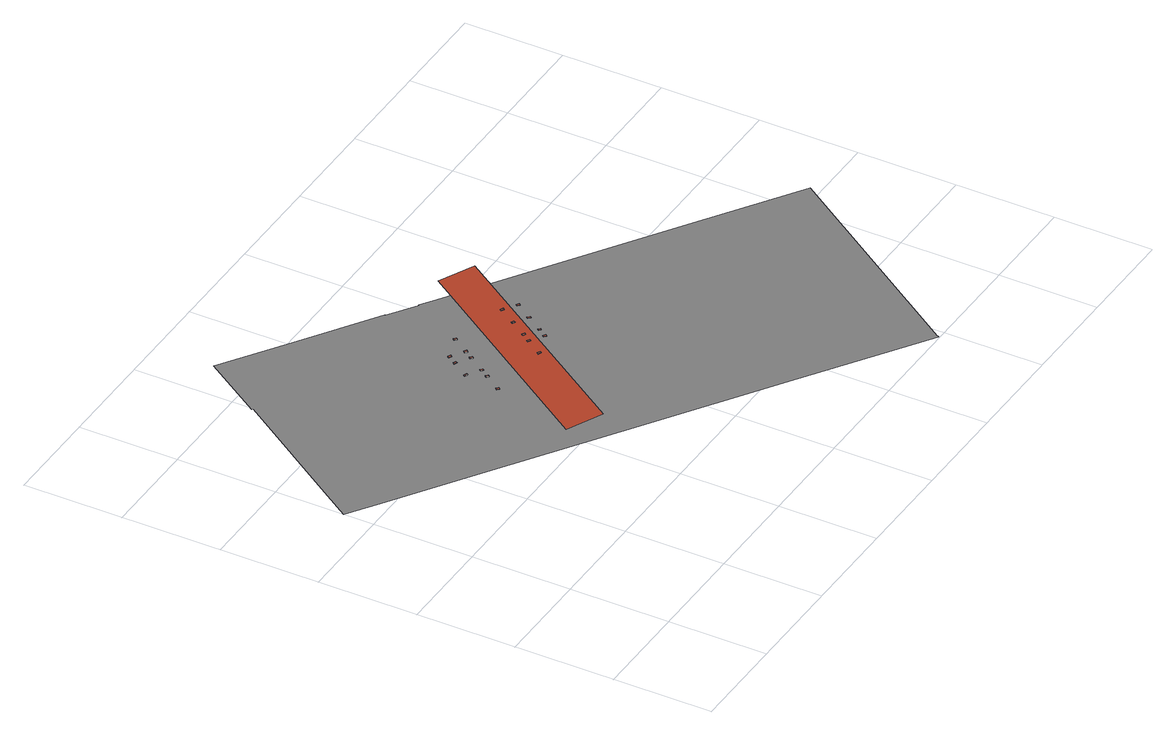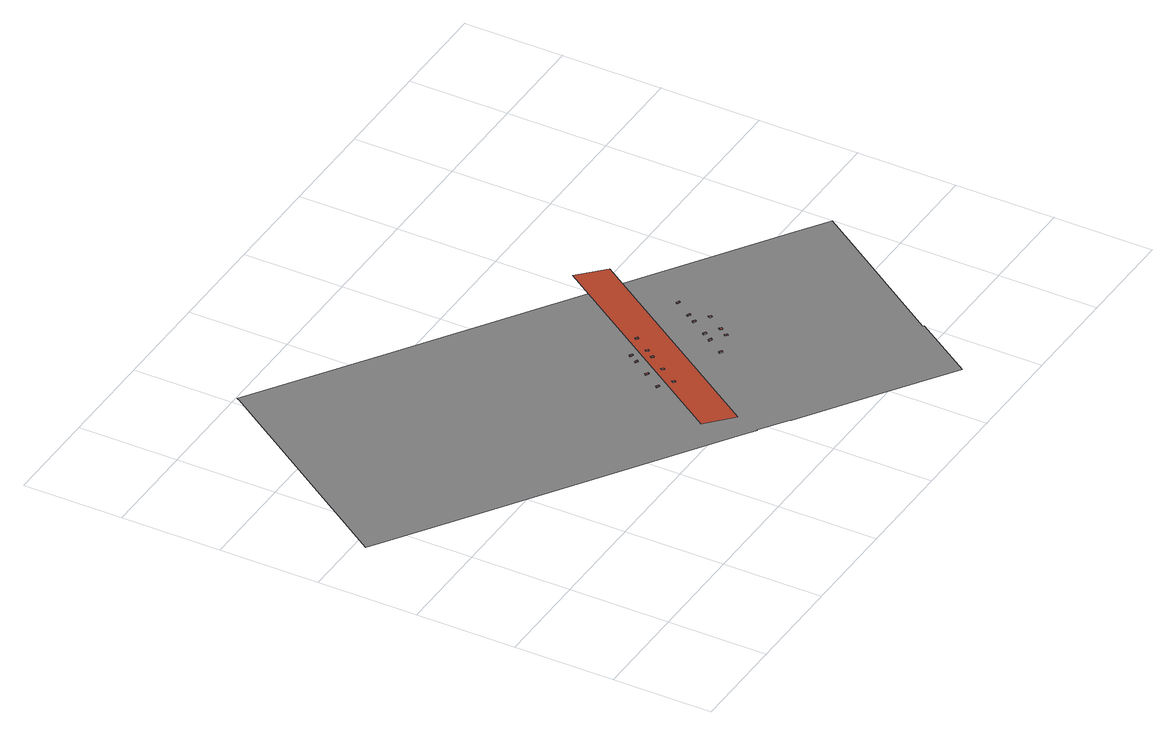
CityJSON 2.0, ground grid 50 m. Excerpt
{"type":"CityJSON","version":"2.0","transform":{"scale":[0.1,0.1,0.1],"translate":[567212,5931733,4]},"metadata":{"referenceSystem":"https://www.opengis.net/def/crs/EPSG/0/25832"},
"CityObjects":{
"building1":{"type":"Building","attributes":{"Grundfläche 2D":"37294.614935","Grundhöhe NN":"4.734"},"children":["building1-1","building1-2","building1-3","building1-4","building1-5","building1-6","building1-7","building1-8","building1-9","building1-10","building1-11","building1-12","building1-13","building1-14","building1-15","building1-16","building1-17","building1-18"],"geometry":[{"type":"MultiSurface","lod":"3","boundaries":[[[0,1,2,3,4,5,6,7,8,9,10,11,12,13,14,15,16,17,18,19]],[[20,21,22,23]]],"semantics":{"surfaces":[{"type":"GroundSurface"},{"type":"RoofSurface"}],"values":[0,1]}}]},
"building1-1":{"type":"BuildingInstallation","parents":["building1"],"geometry":[{"type":"MultiSurface","lod":"3","boundaries":[[[24,25,26,27]],[[27,26,28,29]],[[24,27,29,30]],[[25,24,30,31]],[[26,25,31,28]]],"semantics":{"surfaces":[{"type":"RoofSurface"},{"type":"WallSurface"}],"values":[0,1,1,1,1]}}]},
"building1-2":{"type":"BuildingInstallation","parents":["building1"],"geometry":[{"type":"MultiSurface","lod":"3","boundaries":[[[32,33,34,35,36]],[[37,38,32,36]],[[38,39,40,34,33,32]],[[40,41,35,34]],[[42,37,36,35,41]]],"semantics":{"surfaces":[{"type":"RoofSurface"},{"type":"WallSurface"}],"values":[0,1,1,1,1]}}]},
"building1-3":{"type":"BuildingInstallation","parents":["building1"],"geometry":[{"type":"MultiSurface","lod":"3","boundaries":[[[43,44,45,46]],[[47,44,43,48,49]],[[47,50,45,44]],[[51,46,45,50,52]],[[51,48,43,46]]],"semantics":{"surfaces":[{"type":"RoofSurface"},{"type":"WallSurface"}],"values":[0,1,1,1,1]}}]},
"building1-4":{"type":"BuildingInstallation","parents":["building1"],"geometry":[{"type":"MultiSurface","lod":"3","boundaries":[[[53,54,55,56]],[[57,54,53,58,59]],[[57,60,55,54]],[[61,62,56,55,60]],[[62,58,53,56]]],"semantics":{"surfaces":[{"type":"RoofSurface"},{"type":"WallSurface"}],"values":[0,1,1,1,1]}}]},
"building1-5":{"type":"BuildingInstallation","parents":["building1"],"geometry":[{"type":"MultiSurface","lod":"3","boundaries":[[[63,64,65,66]],[[67,68,63,66]],[[69,64,63,68,70]],[[69,71,65,64]],[[72,67,66,65,71]]],"semantics":{"surfaces":[{"type":"RoofSurface"},{"type":"WallSurface"}],"values":[0,1,1,1,1]}}]},
"building1-6":{"type":"BuildingInstallation","parents":["building1"],"geometry":[{"type":"MultiSurface","lod":"3","boundaries":[[[73,74,75,76,77,78]],[[74,73,79,80]],[[81,76,75,74,80,82]],[[77,76,81,83]],[[79,73,78,77,83,84]]],"semantics":{"surfaces":[{"type":"RoofSurface"},{"type":"WallSurface"}],"values":[0,1,1,1,1]}}]},
"building1-7":{"type":"BuildingInstallation","parents":["building1"],"geometry":[{"type":"MultiSurface","lod":"3","boundaries":[[[85,86,87,88,89]],[[90,91,89,88,87]],[[91,92,85,89]],[[93,86,85,92]],[[93,90,87,86]]],"semantics":{"surfaces":[{"type":"RoofSurface"},{"type":"WallSurface"}],"values":[0,1,1,1,1]}}]},
"building1-8":{"type":"BuildingInstallation","parents":["building1"],"geometry":[{"type":"MultiSurface","lod":"3","boundaries":[[[94,95,96,97]],[[97,96,98,99]],[[94,97,99,100]],[[95,94,100,101]],[[96,95,101,98]]],"semantics":{"surfaces":[{"type":"RoofSurface"},{"type":"WallSurface"}],"values":[0,1,1,1,1]}}]},
"building1-9":{"type":"BuildingInstallation","parents":["building1"],"geometry":[{"type":"MultiSurface","lod":"3","boundaries":[[[102,103,104,105]],[[105,104,106,107]],[[102,105,107,108]],[[103,102,108,109]],[[104,103,109,106]]],"semantics":{"surfaces":[{"type":"RoofSurface"},{"type":"WallSurface"}],"values":[0,1,1,1,1]}}]},
"building1-10":{"type":"BuildingInstallation","parents":["building1"],"geometry":[{"type":"MultiSurface","lod":"3","boundaries":[[[110,111,112,113]],[[113,112,114,115]],[[110,113,115,116]],[[111,110,116,117]],[[112,111,117,114]]],"semantics":{"surfaces":[{"type":"RoofSurface"},{"type":"WallSurface"}],"values":[0,1,1,1,1]}}]},
"building1-11":{"type":"BuildingInstallation","parents":["building1"],"geometry":[{"type":"MultiSurface","lod":"3","boundaries":[[[118,119,120,121]],[[121,120,122,123]],[[118,121,123,124]],[[119,118,124,125]],[[120,119,125,122]]],"semantics":{"surfaces":[{"type":"RoofSurface"},{"type":"WallSurface"}],"values":[0,1,1,1,1]}}]},
"building1-12":{"type":"BuildingInstallation","parents":["building1"],"geometry":[{"type":"MultiSurface","lod":"3","boundaries":[[[126,127,128,129]],[[129,128,130,131]],[[128,127,132,130]],[[126,129,131,133]],[[127,126,133,132]]],"semantics":{"surfaces":[{"type":"RoofSurface"},{"type":"WallSurface"}],"values":[0,1,1,1,1]}}]},
"building1-13":{"type":"BuildingInstallation","parents":["building1"],"geometry":[{"type":"MultiSurface","lod":"3","boundaries":[[[134,135,136,137]],[[137,136,138,139]],[[134,137,139,140]],[[135,134,140,141]],[[136,135,141,138]]],"semantics":{"surfaces":[{"type":"RoofSurface"},{"type":"WallSurface"}],"values":[0,1,1,1,1]}}]},
"building1-14":{"type":"BuildingInstallation","parents":["building1"],"geometry":[{"type":"MultiSurface","lod":"3","boundaries":[[[142,143,144,145]],[[145,144,146,147]],[[142,145,147,148]],[[143,142,148,149]],[[144,143,149,146]]],"semantics":{"surfaces":[{"type":"RoofSurface"},{"type":"WallSurface"}],"values":[0,1,1,1,1]}}]},
"building1-15":{"type":"BuildingInstallation","parents":["building1"],"geometry":[{"type":"MultiSurface","lod":"3","boundaries":[[[150,151,152,153]],[[153,152,154,155]],[[150,153,155,156]],[[151,150,156,157]],[[152,151,157,154]]],"semantics":{"surfaces":[{"type":"RoofSurface"},{"type":"WallSurface"}],"values":[0,1,1,1,1]}}]},
"building1-16":{"type":"BuildingInstallation","parents":["building1"],"geometry":[{"type":"MultiSurface","lod":"3","boundaries":[[[158,159,160,161]],[[158,161,162,163]],[[161,160,164,162]],[[159,158,163,165]],[[160,159,165,164]]],"semantics":{"surfaces":[{"type":"RoofSurface"},{"type":"WallSurface"}],"values":[0,1,1,1,1]}}]},
"building1-17":{"type":"BuildingInstallation","parents":["building1"],"geometry":[{"type":"MultiSurface","lod":"3","boundaries":[[[166,167,168,169]],[[169,168,170,171]],[[166,169,171,172]],[[167,166,172,173]],[[168,167,173,170]]],"semantics":{"surfaces":[{"type":"RoofSurface"},{"type":"WallSurface"}],"values":[0,1,1,1,1]}}]},
"building1-18":{"type":"BuildingInstallation","parents":["building1"],"geometry":[{"type":"MultiSurface","lod":"3","boundaries":[[[174,175,176,177]],[[177,176,178,179]],[[174,177,179,180]],[[175,174,180,181]],[[176,175,181,178]]],"semantics":{"surfaces":[{"type":"RoofSurface"},{"type":"WallSurface"}],"values":[0,1,1,1,1]}}]}
},
"vertices":[
[1544,2133,7],[1547,2137,7],[1624,2085,7],[2701,1365,7],[3164,1054,7],[2468,15,7],[2469,15,7],[2464,7,7],[1844,422,7],[1230,833,7],[615,1245,7],[158,1550,7],[4,1653,7],[92,1784,7],[500,2393,7],[495,2396,7],[699,2704,7],[1007,2498,7],[1405,2232,7],[1402,2228,7],[1622,2081,109],[925,1037,109],[1077,935,132],[1773,1980,132],
[1029,1439,129],[1017,1448,131],[1011,1439,131],[1024,1431,129],[1011,1439,128],[1024,1431,126],[1029,1439,126],[1017,1448,128],
[1033,1616,128],[1044,1609,130],[1046,1608,130],[1051,1616,130],[1038,1624,128],[1038,1624,125],[1033,1616,125],[1044,1609,127],[1046,1608,127],[1051,1616,127],[1049,1618,126],
[1071,1528,131],[1083,1519,129],[1089,1528,129],[1076,1536,131],[1083,1519,126],[1071,1528,127],[1073,1526,127],[1089,1528,126],[1076,1536,127],[1079,1534,127],
[1100,1572,131],[1113,1564,129],[1118,1572,129],[1106,1580,131],[1113,1564,126],[1100,1572,127],[1106,1568,127],[1118,1572,126],[1112,1576,126],[1106,1580,127],
[1090,1701,128],[1103,1693,130],[1108,1702,130],[1096,1710,128],[1096,1710,125],[1090,1701,125],[1103,1693,127],[1095,1698,126],[1108,1702,127],[1100,1707,125],
[1125,1754,128],[1120,1745,128],[1122,1744,128],[1132,1737,130],[1138,1746,130],[1127,1753,128],[1125,1754,125],[1120,1745,125],[1132,1737,127],[1122,1744,125],[1138,1746,127],[1127,1753,125],
[1175,1657,130],[1163,1665,131],[1157,1657,131],[1169,1649,130],[1170,1649,130],[1157,1657,127],[1170,1649,125],[1175,1657,125],[1163,1665,127],
[1205,1702,130],[1193,1710,131],[1187,1701,131],[1199,1693,130],[1187,1701,127],[1199,1693,125],[1205,1702,125],[1193,1710,127],
[1350,1403,130],[1356,1411,130],[1344,1420,129],[1338,1411,129],[1344,1420,126],[1338,1411,126],[1350,1403,128],[1356,1411,128],
[1262,1787,130],[1250,1795,131],[1244,1787,131],[1257,1779,130],[1244,1787,127],[1257,1779,125],[1262,1787,125],[1250,1795,127],
[1408,1489,130],[1413,1497,130],[1401,1506,129],[1395,1497,129],[1401,1506,126],[1395,1497,126],[1408,1489,128],[1413,1497,128],
[1437,1532,130],[1443,1541,130],[1431,1549,129],[1425,1541,129],[1431,1549,126],[1425,1541,126],[1443,1541,128],[1437,1532,128],
[1480,1453,129],[1467,1461,131],[1462,1453,131],[1474,1445,129],[1462,1453,128],[1474,1445,126],[1480,1453,126],[1467,1461,128],
[1510,1497,129],[1497,1505,131],[1492,1497,131],[1504,1489,129],[1492,1497,128],[1504,1489,126],[1510,1497,126],[1497,1505,128],
[1495,1618,130],[1500,1627,130],[1488,1635,129],[1482,1626,129],[1488,1635,126],[1482,1626,126],[1495,1618,128],[1500,1627,128],
[1567,1582,129],[1554,1591,131],[1549,1583,131],[1561,1574,129],[1561,1574,126],[1567,1582,126],[1549,1583,128],[1554,1591,128],
[1554,1707,131],[1560,1715,131],[1547,1723,129],[1542,1715,129],[1547,1723,126],[1542,1715,126],[1554,1707,128],[1560,1715,128],
[1626,1671,129],[1613,1679,131],[1608,1671,131],[1620,1663,129],[1608,1671,128],[1620,1663,126],[1626,1671,126],[1613,1679,128]
]}
